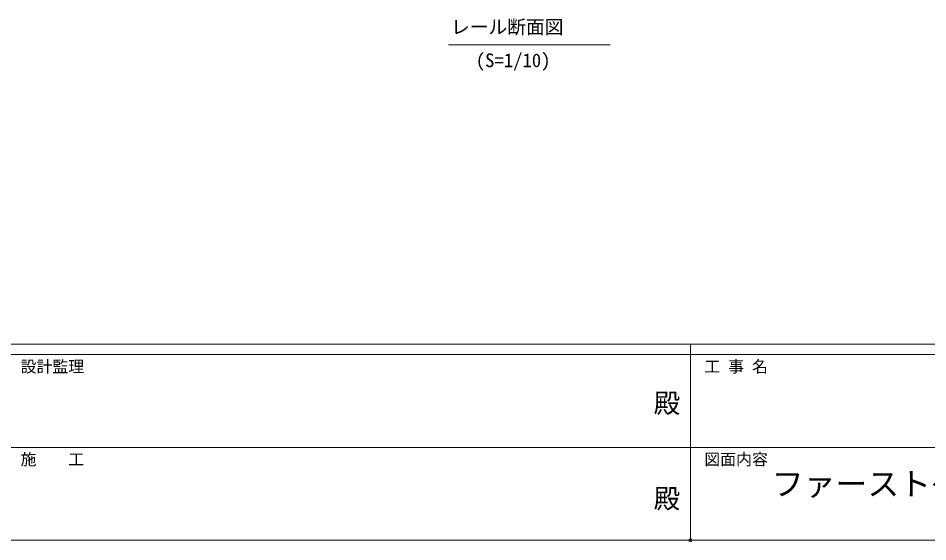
# Model space of a CAD drawing. Units: millimetres, scale not verified. Extents: x -41262 to 41888, y -7064 to 7244.
# Drawn here: x -34557 to -30268, y -7064 to -4595 of the extents above; entities that cross this region are included whole.
import ezdxf
from ezdxf.enums import TextEntityAlignment as Align

# ---------------------------------------------------------------- set-up
doc = ezdxf.new("R2010")
doc.units = ezdxf.units.MM
doc.header["$LTSCALE"] = 29
doc.header["$PDMODE"] = 32
doc.header["$PDSIZE"] = 14.5
doc.layers.add('0-1_USER1', color=7, linetype='Continuous', lineweight=9)
doc.layers.add('0-2_YKK_ZWAK', color=3, linetype='Continuous', lineweight=18)
doc.layers.add('0-4_YKK_12', color=7, linetype='Continuous')
doc.styles.add('ＭＳ ゴシック', font='')
doc.styles.get('ＭＳ ゴシック').set_extended_font_data('MS Gothic')

msp = doc.modelspace()

# ---------------------------------------------------------------- linework, layer by layer
at = {"layer": '0-1_USER1'}
msp.add_line((-32527.57, -4720.1), (-31764.94, -4720.1), dxfattribs=at)
at = {"layer": '0-2_YKK_ZWAK'}
for p, q in [((-21637.48, -6131.25), (-41137.48, -6131.25)), ((-31387.48, -6131.25), (-31387.48, -7056.25)), ((-31387.48, -6181.25), (-34637.48, -6181.25)), ((-28137.48, -6181.25), (-31387.48, -6181.25)), ((-34618.73, -6618.75), (-31387.48, -6618.75)), ((-31387.48, -6618.75), (-28137.48, -6618.75)), ((-34637.48, -7056.25), (-31387.48, -7056.25)), ((-31387.48, -7056.25), (-28137.48, -7056.25))]:
    msp.add_line(p, q, dxfattribs=at)
msp.add_point((-31387.48, -7056.25), dxfattribs=at)

# ---------------------------------------------------------------- texts
at = {"layer": '0-1_USER1', "style": 'ＭＳ ゴシック'}
for s, p in [('レール断面図', (-32515.79, -4688.25)), ('(S=1/10)', (-32399.37, -4845.53))]:
    msp.add_text(s, height=64.76, dxfattribs=at).set_placement(p, align=Align.BOTTOM_LEFT)
at = {"layer": '0-2_YKK_ZWAK', "style": 'ＭＳ ゴシック'}
for s, height, p in [('設計監理', 54.99, (-34545.81, -6281.25)), ('工 事 名', 54.99, (-31321.85, -6281.25)), ('殿', 91.64, (-31560.52, -6483.12)), ('施\u3000\u3000工', 54.99, (-34545.81, -6718.75)), ('図面内容', 54.99, (-31321.85, -6718.75)), ('殿', 91.64, (-31560.52, -6933.12))]:
    msp.add_text(s, height=height, dxfattribs=at).set_placement(p, align=Align.BOTTOM_LEFT)
at = {"layer": '0-4_YKK_12', "style": 'ＭＳ ゴシック'}
msp.add_text('ファーストゲート\u3000連動門扉2連\u3000Ｈ12\u3000', height=110, dxfattribs=at).set_placement((-31003.07, -6878.36), align=Align.BOTTOM_LEFT)

doc.saveas('drawing.dxf')
